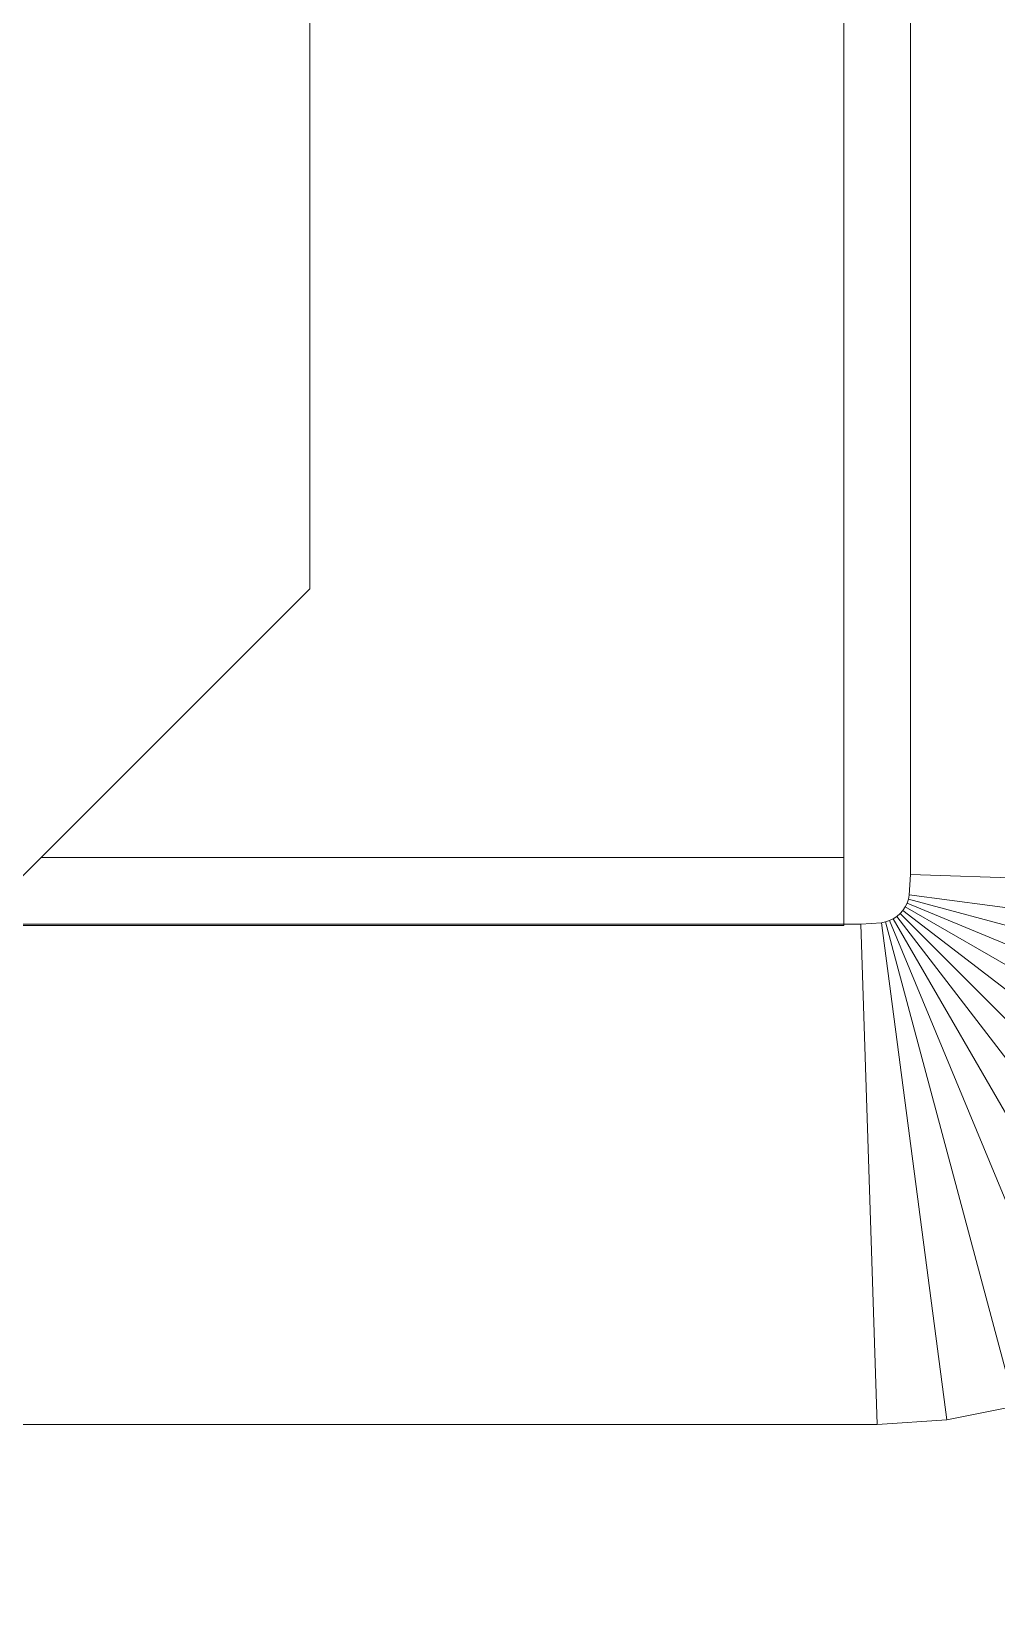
# Model space of a CAD drawing. Header units: inches. Extents: x -827 to 154, y -802 to 207.
# Drawn here: x -107.768 to -105.961, y -169.822 to -166.847 of the extents above; entities that cross this region are included whole.
import ezdxf

# ---------------------------------------------------------------- set-up
doc = ezdxf.new("R2010")
doc.units = ezdxf.units.IN
doc.header["$MEASUREMENT"] = 0
doc.layers.add('Layer0', color=7, linetype='Continuous', lineweight=9)
doc.layers.add('Shop_Sabre_RC-8_CNC_Router_skp', color=8, linetype='Continuous', lineweight=9)

# ---------------------------------------------------------------- blocks, each defined once
blk = doc.blocks.new('Shop_Sabre_RC-8_CNC_Router_skp_171-402910-Level 1')
at = {"layer": 'Layer0'}
for p, q in [((0.0907, 6.125), (11.0293, 6.125)), ((0.0907, 6.125), (11.0293, 6.125)), ((11.0293, 6.125), (11.0679, 6.1225)), ((11.0293, 6.125), (11.0679, 6.1225)), ((11.0679, 6.1225), (11.0756, 6.1209)), ((11.0679, 6.1225), (11.0756, 6.1209)), ((11.0756, 6.1209), (11.0831, 6.1184)), ((11.0756, 6.1209), (11.0831, 6.1184)), ((11.0831, 6.1184), (11.0902, 6.1149)), ((11.0831, 6.1184), (11.0902, 6.1149)), ((11.0902, 6.1149), (11.0968, 6.1105)), ((11.0902, 6.1149), (11.0968, 6.1105)), ((11.0968, 6.1105), (11.1027, 6.1053)), ((11.0968, 6.1105), (11.1027, 6.1053)), ((11.108, 6.0993), (11.1027, 6.1053)), ((11.1027, 6.1053), (11.108, 6.0993)), ((11.1124, 6.0927), (11.108, 6.0993)), ((11.108, 6.0993), (11.1124, 6.0927)), ((11.1159, 6.0856), (11.1124, 6.0927)), ((11.1124, 6.0927), (11.1159, 6.0856)), ((11.1184, 6.0782), (11.1159, 6.0856)), ((11.1159, 6.0856), (11.1184, 6.0782)), ((11.1199, 6.0704), (11.1184, 6.0782)), ((11.1184, 6.0782), (11.1199, 6.0704)), ((11.1199, 6.0704), (11.1225, 6.0318)), ((11.1225, 6.0318), (11.1199, 6.0704)), ((11.1225, 4.3715), (11.1225, 6.0318)), ((11.1225, 4.3715), (11.1225, 6.0318)), ((10.9975, 6), (0.125, 6)), ((10.9975, 4.4965), (10.9975, 6))]:
    blk.add_line(p, q, dxfattribs=at)
blk = doc.blocks.new('Shop_Sabre_RC-8_CNC_Router_skp_170-402909-Level 1')
at = {"layer": 'Layer0'}
for p, q in [((0.8695, 12.9829), (0.7412, 12.9574)), ((0.7412, 12.9574), (0.8695, 12.9829)), ((0.8695, 12.9829), (1, 12.9914)), ((1, 12.9914), (0.8695, 12.9829)), ((0.8695, 12.9829), (0.9921, 12.0514)), ((0.9921, 12.0514), (0.8695, 12.9829)), ((1, 12.9914), (3.6285, 12.9914)), ((1, 12.9914), (1.0307, 12.0539)), ((3.6285, 12.9914), (1, 12.9914)), ((1.0307, 12.0539), (1, 12.9914)), ((0.7412, 12.9574), (0.9843, 12.0499)), ((0.9843, 12.0499), (0.7412, 12.9574)), ((0.6173, 12.9153), (0.9769, 12.0473)), ((0.9769, 12.0473), (0.6173, 12.9153)), ((0.9698, 12.0438), (0.5, 12.8575)), ((0.5, 12.8575), (0.9698, 12.0438)), ((0.3912, 12.7848), (0.9632, 12.0394)), ((0.9632, 12.0394), (0.3912, 12.7848)), ((0.9572, 12.0342), (0.2929, 12.6986)), ((0.9572, 12.0342), (0.2929, 12.6986)), ((0.952, 12.0283), (0.2066, 12.6002)), ((0.2066, 12.6002), (0.952, 12.0283)), ((0.134, 12.4914), (0.9476, 12.0217)), ((0.9476, 12.0217), (0.134, 12.4914)), ((0.0761, 12.3741), (0.9441, 12.0146)), ((0.9441, 12.0146), (0.0761, 12.3741)), ((0.9416, 12.0071), (0.0341, 12.2503)), ((0.0341, 12.2503), (0.9416, 12.0071)), ((0.0086, 12.122), (0.94, 11.9993)), ((0.94, 11.9993), (0.0086, 12.122)), ((0, 11.9914), (0.9375, 11.9608)), ((0, 11.9914), (0.9375, 11.9608))]:
    blk.add_line(p, q, dxfattribs=at)
at = {"rotation": 90}
blk.add_blockref('Shop_Sabre_RC-8_CNC_Router_skp_171-402910-Level 1', (7.0625, 0.9315), dxfattribs=at)
blk = doc.blocks.new('Shop_Sabre_RC-8_CNC_Router_skp_91-402830-Level 1')
at = {"layer": 'Layer0'}
for p, q in [((0, 0), (0, 11)), ((0, 11), (1.631, 11)), ((0, 11), (0, 0)), ((0, 11), (1.631, 11))]:
    blk.add_line(p, q, dxfattribs=at)
blk = doc.blocks.new('Shop_Sabre_RC-8_CNC_Router_skp_86-402825-Level 1')
at = {"layer": 'Layer0'}
for p, q in [((2.5685, 8), (0, 5.4315)), ((0, 5.4315), (2.5685, 8)), ((0, 5.4315), (0, 1.9315)), ((0, 5.4315), (0, 1.9315))]:
    blk.add_line(p, q, dxfattribs=at)
blk = doc.blocks.new('Shop_Sabre_RC-8_CNC_Router_skp_79-402818-Level 1')
for name, p in [('Shop_Sabre_RC-8_CNC_Router_skp_86-402825-Level 1', (1, 4.9375)), ('Shop_Sabre_RC-8_CNC_Router_skp_91-402830-Level 1', (0, 0))]:
    blk.add_blockref(name, p)
blk = doc.blocks.new('Shop_Sabre_RC-8_CNC_Router_skp_1-402740-Level 1')
for name, p in [('Shop_Sabre_RC-8_CNC_Router_skp_79-402818-Level 1', (41.851, 24.8576)), ('Shop_Sabre_RC-8_CNC_Router_skp_170-402909-Level 1', (40.7885, 23.8011))]:
    blk.add_blockref(name, p)
blk = doc.blocks.new('Shop_Sabre_RC-8_CNC_Router_skp-402726-Level 1')
blk.add_blockref('Shop_Sabre_RC-8_CNC_Router_skp_1-402740-Level 1', (0, 0))

msp = doc.modelspace()

# ---------------------------------------------------------------- block references
at = {"layer": 'Shop_Sabre_RC-8_CNC_Router_skp', "color": 7, "rotation": 180}
msp.add_blockref('Shop_Sabre_RC-8_CNC_Router_skp-402726-Level 1', (-64.395614, -132.663924), dxfattribs=at)

doc.saveas('drawing.dxf')
